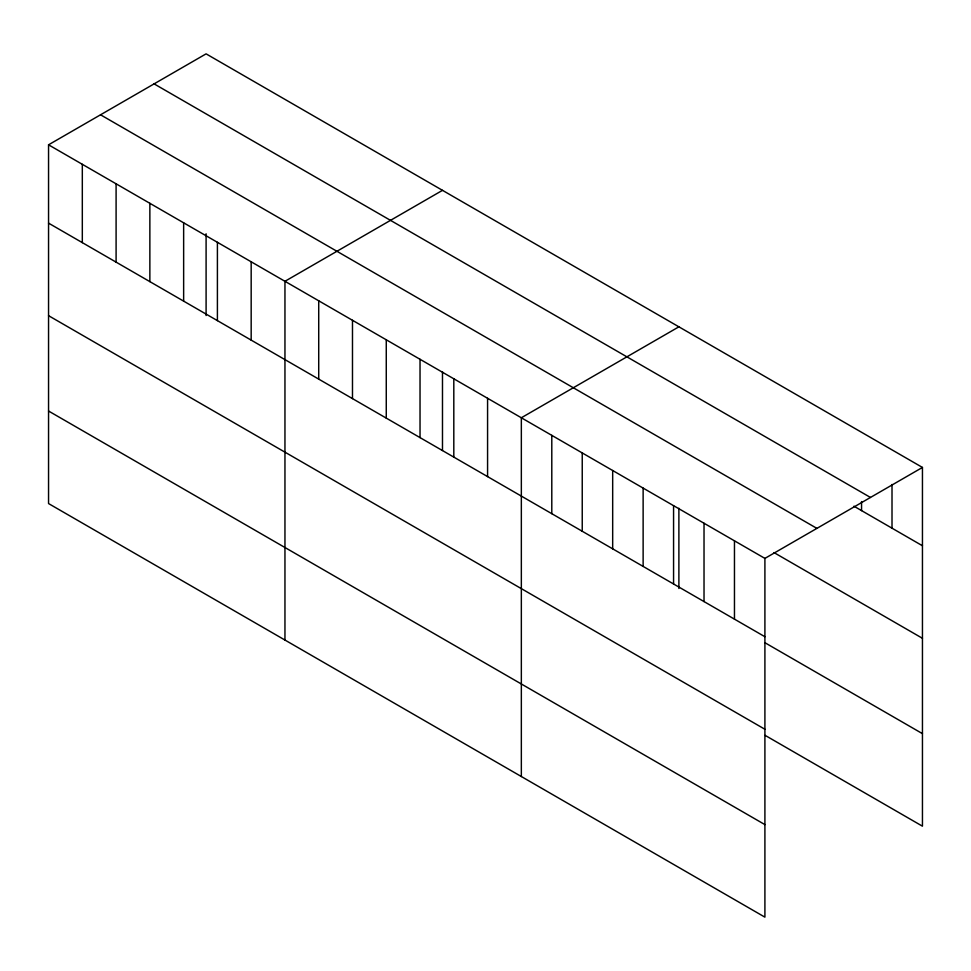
<?xml version="1.0" encoding="UTF-8"?>
<svg xmlns="http://www.w3.org/2000/svg" width="971" height="971" viewBox="0 0 971 971"><rect width="100%" height="100%" fill="white"/><g stroke="black" fill="none" stroke-linecap="round" stroke-linejoin="round"><path stroke-width="1.46" d="M48.55 144.813L764.905 558.398L764.905 917.146L48.55 503.561L48.55 144.813L206.095 53.854L922.45 467.439L922.45 826.187L765.148 735.375M442.485 190.34L284.952 281.299L284.952 640.047M678.887 326.826L521.342 417.773L521.342 776.533M764.905 558.398L922.45 467.439M154.098 83.87L870.465 497.455M853.946 506.207L922.45 545.763M100.535 114.796L816.902 528.382M774.033 552.608L922.45 638.299M48.55 223.136L764.905 636.721M765.148 642.838L922.45 733.651M48.55 315.672L764.905 729.257M48.55 411.024L764.905 824.61M892.009 484.505L892.009 528.188M861.556 501.57L861.556 510.612M734.464 540.823L734.464 619.134M704.024 523.235L704.024 601.559M678.887 508.282L678.887 588.487M673.571 505.66L673.571 583.984M643.13 488.085L643.13 566.409M612.677 470.51L612.677 548.833M582.236 452.935L582.236 531.258M551.795 435.348L551.795 513.671M487.576 398.28L487.576 476.603M453.809 378.775L453.809 457.098M442.485 371.796L442.485 450.495M420.03 359.282L420.03 437.605M386.264 339.789L386.264 418.113M352.485 320.284L352.485 398.608M318.719 300.792L318.719 379.115M251.173 261.794L251.173 340.117M217.407 242.301L217.407 320.624M206.095 233.793L206.095 315.526M183.64 222.796L183.64 301.119M149.862 203.303L149.862 281.626M116.095 183.81L116.095 262.121M82.317 164.305L82.317 242.629"/></g></svg>
